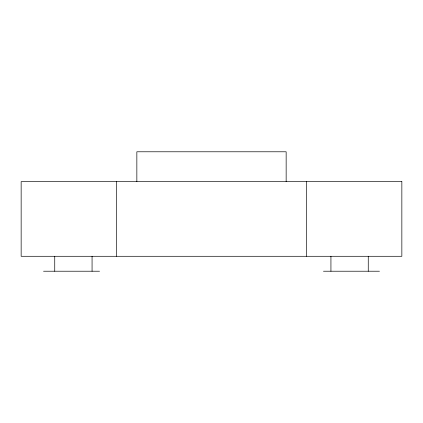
<?xml version="1.0" encoding="UTF-8"?>
<svg xmlns="http://www.w3.org/2000/svg" width="423" height="423" viewBox="0 0 423 423"><rect width="100%" height="100%" fill="white"/><g stroke="black" fill="none" stroke-linecap="round" stroke-linejoin="round"><path stroke-width="0.63" d="M43.543 271.217L99.532 271.217M323.468 271.217L379.457 271.217M368.259 256.29L368.259 271.217M330.934 256.29L330.934 271.217M306.675 181.641L306.675 256.29M286.149 181.641L286.149 151.783L136.851 151.783L136.851 181.641M116.325 181.641L116.325 256.29M92.066 256.29L92.066 271.217M54.741 256.29L54.741 271.217M401.85 181.641L21.15 181.641L21.15 256.29L401.85 256.29L401.85 181.641"/></g></svg>
